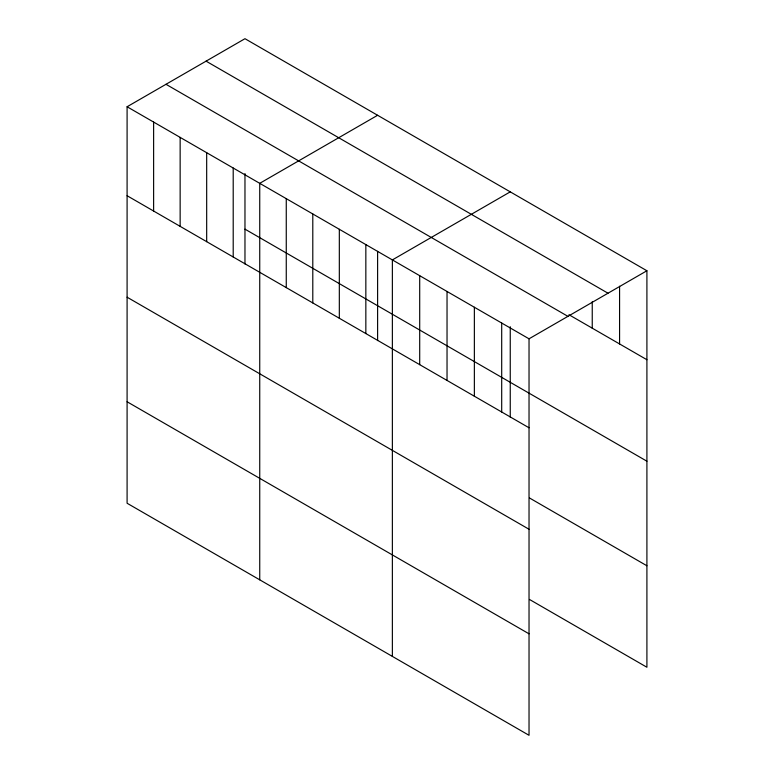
<?xml version="1.0" encoding="UTF-8"?>
<svg xmlns="http://www.w3.org/2000/svg" width="774" height="774" viewBox="0 0 774 774"><rect width="100%" height="100%" fill="white"/><g stroke="black" fill="none" stroke-linecap="round" stroke-linejoin="round"><path stroke-width="1.16" d="M127.091 106.754L529.029 338.809L529.029 735.3L127.091 503.245L127.091 106.754L244.971 38.7L646.909 270.755L646.909 667.246L529.484 599.453M377.606 115.278L259.735 183.332L259.735 579.823M510.25 191.855L392.37 259.909L392.37 656.4M529.029 338.809L646.909 270.755M206.068 61.156L608.006 293.22M568.958 314.728L646.909 359.726M165.994 84.298L567.932 316.353M244.971 229.152L646.909 461.207M127.091 195.725L529.029 427.78M529.484 497.972L646.909 565.765M127.091 297.206L529.029 529.261M127.091 401.764L529.029 633.819M619.577 286.235L619.577 343.946M592.245 301.715L592.245 328.166M510.25 326.734L510.25 417.157M501.697 323.029L501.697 412M474.365 307.249L474.365 396.22M447.033 291.469L447.033 380.44M419.702 275.689L419.702 364.66M377.606 251.366L377.606 340.579M365.841 244.594L365.841 333.565M339.322 229.278L339.322 318.249M312.793 213.963L312.793 302.934M286.264 198.647L286.264 287.618M244.971 173.579L244.971 264.002M233.206 168.016L233.206 256.987M206.677 152.701L206.677 241.672M180.148 137.385L180.148 226.356M153.62 122.069L153.62 211.041"/></g></svg>
